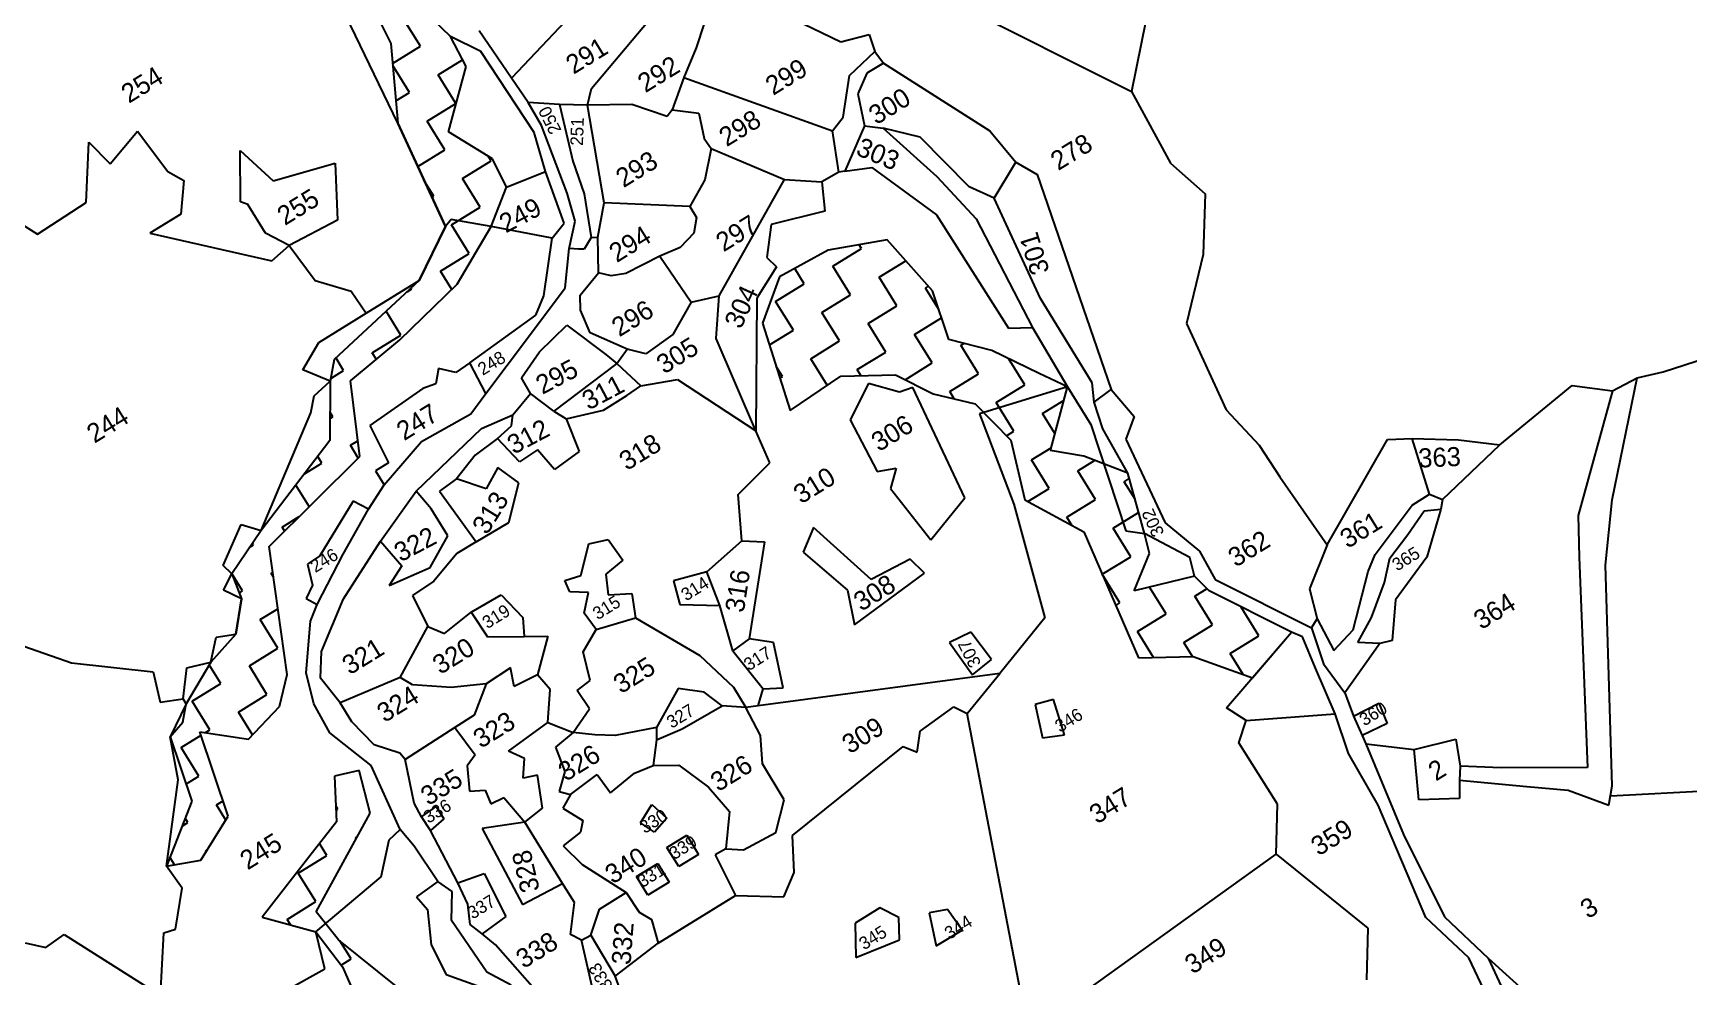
# Model space of a CAD drawing. Header units: metres. Extents: x 319724 to 326380, y 1825641 to 1831057.
# Drawn here: x 320631 to 322301, y 1828980 to 1829932 of the extents above; entities that cross this region are included whole.
import ezdxf

# ---------------------------------------------------------------- set-up
doc = ezdxf.new("R2010")
doc.units = ezdxf.units.M
doc.header["$MEASUREMENT"] = 0
for name, color, linetype in [('OFF', 1, 'Continuous'), ('POLY_HATCH', 12, 'Continuous'), ('POLY_PARCEL', 6, 'Continuous'), ('POLY_ROAD', 30, 'Continuous'), ('POLY_WATER', 4, 'Continuous'), ('TEXT_PARCEL', 7, 'Continuous'), ('V_BOUND_LINE', 7, 'Continuous')]:
    doc.layers.add(name, color=color, linetype=linetype)
doc.styles.add('TEXT _PARCEL', font='', dxfattribs={"height": 0.18})
doc.styles.get('TEXT _PARCEL').set_extended_font_data('Kruti Dev 050')

msp = doc.modelspace()

# ---------------------------------------------------------------- linework, layer by layer
at = {"layer": 'OFF'}
for p, q in [((321193.7, 1829725.9), (321200.3, 1829726.2)), ((322223.7, 1829571.1), (322248.4, 1829584.2))]:
    msp.add_line(p, q, dxfattribs=at)
at = {"layer": 'POLY_HATCH'}
for p, q in [((320948.6, 1830007.7), (320991.6, 1829921.3)), ((321051.8, 1829928.5), (320999.2, 1829979.2)), ((320991.6, 1829921.3), (320998.9, 1829841)), ((321067.7, 1829898.2), (321051.8, 1829928.5)), ((321050, 1829832.5), (321067.7, 1829898.2)), ((320998.9, 1829841), (321046.8, 1829736.8)), ((321094.3, 1829805.1), (321050, 1829832.5)), ((321108.2, 1829776.7), (321094.3, 1829805.1)), ((321092.9, 1829736.8), (321108.2, 1829776.7)), ((321046.8, 1829736.8), (321020.4, 1829682.5)), ((321058.7, 1829678.7), (321092.9, 1829736.8)), ((321492.1, 1829723.4), (321432.8, 1829713)), ((321538, 1829671.9), (321492.1, 1829723.4)), ((321432.8, 1829713), (321383.7, 1829686)), ((321383.7, 1829686), (321366.5, 1829639.3)), ((321020.4, 1829682.5), (320934.6, 1829602.6)), ((321000.9, 1829622.5), (321058.7, 1829678.7)), ((321554.4, 1829622.8), (321538, 1829671.9)), ((321366.5, 1829639.3), (321394.5, 1829551.4)), ((320950.9, 1829581.3), (321000.9, 1829622.5)), ((321597.7, 1829611.9), (321554.4, 1829622.8)), ((320934.6, 1829602.6), (320930.6, 1829580.8)), ((321645.5, 1829588.7), (321597.7, 1829611.9)), ((321394.5, 1829551.4), (321445.4, 1829586.1)), ((321445.4, 1829586.1), (321500.5, 1829587.3)), ((321500.5, 1829587.3), (321538.6, 1829568.2)), ((321674.2, 1829575.1), (321645.5, 1829588.7)), ((320930.6, 1829580.8), (320930.1, 1829521.1)), ((320960.3, 1829504.9), (320950.9, 1829581.3)), ((321538.6, 1829568.2), (321580.9, 1829558.2)), ((321656.8, 1829511.1), (321674.2, 1829575.1)), ((321580.9, 1829558.2), (321616.9, 1829521.3)), ((320930.1, 1829521.1), (320860.9, 1829430.2)), ((321616.9, 1829521.3), (321631.1, 1829461.1)), ((320868.9, 1829414.2), (320960.3, 1829504.9)), ((321690.7, 1829505.1), (321656.8, 1829511.1)), ((321734.9, 1829488), (321690.7, 1829505.1)), ((321751.8, 1829427.3), (321734.9, 1829488)), ((321631.1, 1829461.1), (321690.4, 1829428.8)), ((320860.9, 1829430.2), (320831.3, 1829386.6)), ((321690.4, 1829428.8), (321745.7, 1829302)), ((321756.9, 1829407.1), (321751.8, 1829427.3)), ((320887, 1829285), (320868.9, 1829414.2)), ((321741.4, 1829369.5), (321756.9, 1829407.1)), ((320831.3, 1829386.6), (320841, 1829361.5)), ((321802.3, 1829384.3), (321741.4, 1829369.5)), ((321817.1, 1829369.5), (321802.3, 1829384.3)), ((321900, 1829327.9), (321817.1, 1829369.5)), ((320841, 1829361.5), (320835.4, 1829325.8)), ((320835.4, 1829325.8), (320810.2, 1829297.5)), ((321860.5, 1829281.8), (321900, 1829327.9)), ((321745.7, 1829302), (321800.8, 1829303.2)), ((321800.8, 1829303.2), (321860.5, 1829281.8)), ((320810.2, 1829297.5), (320785.4, 1829255.4)), ((320879.3, 1829252.9), (320887, 1829285)), ((320785.4, 1829255.4), (320769, 1829222.2)), ((320848.2, 1829220), (320879.3, 1829252.9)), ((320769, 1829222.2), (320791, 1829157.2)), ((320827.7, 1829142.2), (320799.1, 1829227.3)), ((320799.1, 1829227.3), (320848.2, 1829220)), ((320959.9, 1829188.3), (320934.8, 1829182.6)), ((320970.8, 1829145.1), (320959.9, 1829188.3)), ((320934.8, 1829182.6), (320936.9, 1829136.6)), ((320791, 1829157.2), (320765.3, 1829091.8)), ((320800.2, 1829097.9), (320827.7, 1829142.2)), ((320936.9, 1829136.6), (320908.9, 1829100.9)), ((320916.4, 1829045.7), (320970.8, 1829145.1)), ((320908.9, 1829100.9), (320862, 1829040.4)), ((320765.3, 1829091.8), (320800.2, 1829097.9)), ((320862, 1829040.4), (320915.9, 1829025.4)), ((320939, 1829017.6), (320916.4, 1829045.7)), ((320915.9, 1829025.4), (320942.9, 1828990.4)), ((321017.6, 1828954.2), (320939, 1829017.6)), ((320942.9, 1828990.4), (320975.7, 1828916))]:
    msp.add_line(p, q, dxfattribs=at)
at = {"layer": 'POLY_HATCH', "linetype": 'Continuous'}
for p, q in [((321021.5, 1829918.6), (321003.6, 1829947.5)), ((320993.4, 1829901.3), (321021.5, 1829918.6)), ((321039.3, 1829889.8), (321064.1, 1829905.1)), ((321010.4, 1829871.9), (320993.6, 1829899.1)), ((321057.1, 1829860.9), (321039.3, 1829889.8)), ((320996.8, 1829863.5), (321010.4, 1829871.9)), ((321028.2, 1829843.1), (321057.1, 1829860.9)), ((321046.1, 1829814.2), (321028.2, 1829843.1)), ((321018.9, 1829797.4), (321046.1, 1829814.2)), ((321063.9, 1829785.3), (321092.8, 1829803.1)), ((321092.8, 1829803.1), (321089.9, 1829807.8)), ((321081.7, 1829756.4), (321063.9, 1829785.3)), ((321035, 1829767.5), (321025.8, 1829782.4)), ((321033.2, 1829766.4), (321035, 1829767.5)), ((321052.8, 1829738.6), (321081.7, 1829756.4)), ((321070.7, 1829709.7), (321052.8, 1829738.6)), ((321466.4, 1829714.8), (321464.1, 1829718.5)), ((321041.8, 1829691.9), (321070.7, 1829709.7)), ((321437.5, 1829696.9), (321466.4, 1829714.8)), ((321484.2, 1829685.9), (321510.9, 1829702.4)), ((321053.2, 1829673.4), (321041.8, 1829691.9)), ((321408.6, 1829679.1), (321399.1, 1829694.5)), ((321455.3, 1829668.1), (321437.5, 1829696.9)), ((321502, 1829657), (321484.2, 1829685.9)), ((321008.1, 1829671.1), (321012.9, 1829674.1)), ((321012.9, 1829674.1), (321012.3, 1829675)), ((321379.7, 1829661.3), (321408.6, 1829679.1)), ((321530.9, 1829674.8), (321533.8, 1829676.7)), ((321544.3, 1829653.1), (321530.9, 1829674.8)), ((321001.9, 1829627.4), (320987, 1829651.4)), ((321397.6, 1829632.4), (321379.7, 1829661.3)), ((321426.4, 1829650.2), (321455.3, 1829668.1)), ((321473.1, 1829639.2), (321502, 1829657)), ((321444.3, 1829621.4), (321426.4, 1829650.2)), ((321491, 1829610.3), (321473.1, 1829639.2)), ((321519.8, 1829628.1), (321547, 1829644.9)), ((320973, 1829609.6), (321001.9, 1829627.4)), ((321373.4, 1829617.5), (321397.6, 1829632.4)), ((321415.4, 1829603.5), (321444.3, 1829621.4)), ((321537.7, 1829599.3), (321519.8, 1829628.1)), ((321566.5, 1829617.1), (321569.6, 1829619)), ((320944.1, 1829591.7), (320936.4, 1829604.2)), ((320977.1, 1829602.9), (320973, 1829609.6)), ((321431.8, 1829576.9), (321415.4, 1829603.5)), ((321462.1, 1829592.5), (321491, 1829610.3)), ((321584.4, 1829588.2), (321566.5, 1829617.1)), ((321631.1, 1829577.2), (321614.7, 1829603.6)), ((320931.2, 1829583.7), (320944.1, 1829591.7)), ((321386.5, 1829585.7), (321380.4, 1829595.6)), ((321384, 1829584.2), (321386.5, 1829585.7)), ((321465.7, 1829586.6), (321462.1, 1829592.5)), ((321510.3, 1829582.4), (321537.7, 1829599.3)), ((321555.5, 1829570.4), (321584.4, 1829588.2)), ((321559.9, 1829563.2), (321555.5, 1829570.4)), ((321602.2, 1829559.3), (321631.1, 1829577.2)), ((321673.6, 1829572.8), (321671.4, 1829576.4)), ((321620, 1829530.5), (321602.2, 1829559.3)), ((321648.9, 1829548.3), (321670.6, 1829561.7)), ((320930.3, 1829543.3), (320933.1, 1829545)), ((320933.1, 1829545), (320930.4, 1829549.4)), ((321661.4, 1829528), (321648.9, 1829548.3)), ((320950.9, 1829516.2), (320958.3, 1829520.8)), ((321612.5, 1829525.8), (321620, 1829530.5)), ((320922, 1829498.3), (320917.9, 1829505)), ((320958.8, 1829503.4), (320950.9, 1829516.2)), ((321637.8, 1829501.6), (321657.5, 1829513.7)), ((321655.7, 1829472.7), (321637.8, 1829501.6)), ((320904.6, 1829487.6), (320922, 1829498.3)), ((321684.5, 1829490.5), (321701.4, 1829500.9)), ((321702.4, 1829461.7), (321684.5, 1829490.5)), ((320909.3, 1829454.4), (320895.9, 1829476.1)), ((321634.1, 1829459.4), (321655.7, 1829472.7)), ((321731.2, 1829479.5), (321736.4, 1829482.7)), ((321742.2, 1829461.8), (321731.2, 1829479.5)), ((321673.5, 1829443.8), (321702.4, 1829461.7)), ((320882.1, 1829433.8), (320899.3, 1829444.4)), ((321678.9, 1829435), (321673.5, 1829443.8)), ((321720.2, 1829432.8), (321745.8, 1829448.6)), ((320884.6, 1829429.8), (320882.1, 1829433.8)), ((321738, 1829403.9), (321720.2, 1829432.8)), ((320849.8, 1829413.9), (320853.2, 1829416)), ((320853.2, 1829416), (320852.3, 1829417.5)), ((321709.1, 1829386.1), (321738, 1829403.9)), ((320842.2, 1829369.3), (320831.4, 1829386.8)), ((320871.1, 1829387.1), (320872.5, 1829388)), ((320873.1, 1829383.8), (320871.1, 1829387.1)), ((321727, 1829357.2), (321709.1, 1829386.1)), ((320838.8, 1829367.2), (320842.2, 1829369.3)), ((321773.7, 1829346.2), (321756.9, 1829373.3)), ((321802.5, 1829364), (321815, 1829371.7)), ((320860, 1829340.4), (320877.7, 1829351.3)), ((321722.8, 1829354.6), (321727, 1829357.2)), ((321820.4, 1829335.1), (321802.5, 1829364)), ((321849.2, 1829353), (321849.6, 1829353.2)), ((321867.1, 1829324.1), (321849.2, 1829353)), ((320877.8, 1829311.5), (320860, 1829340.4)), ((321744.8, 1829328.4), (321773.7, 1829346.2)), ((321791.5, 1829317.3), (321820.4, 1829335.1)), ((321760.9, 1829302.3), (321744.8, 1829328.4)), ((321838.2, 1829306.3), (321867.1, 1829324.1)), ((320849, 1829293.7), (320877.8, 1829311.5)), ((321800.2, 1829303.2), (321791.5, 1829317.3)), ((321851.2, 1829285.1), (321838.2, 1829306.3)), ((320820.1, 1829275.9), (320808.5, 1829294.7)), ((320866.8, 1829264.8), (320849, 1829293.7)), ((320791.2, 1829258.1), (320820.1, 1829275.9)), ((320809.1, 1829229.2), (320791.2, 1829258.1)), ((320837.9, 1829247), (320866.8, 1829264.8)), ((320852.1, 1829224.1), (320837.9, 1829247)), ((320780.2, 1829211.4), (320800.3, 1829223.8)), ((320804.7, 1829226.5), (320809.1, 1829229.2)), ((320798, 1829182.5), (320780.2, 1829211.4)), ((320785.1, 1829174.5), (320798, 1829182.5)), ((320815.8, 1829153.6), (320822.5, 1829157.7)), ((320825.3, 1829138.3), (320815.8, 1829153.6)), ((320938.1, 1829149.4), (320936.2, 1829152.5)), ((320781.1, 1829132.2), (320787, 1829135.8)), ((320787, 1829135.8), (320784.3, 1829140.2)), ((320936.4, 1829148.3), (320938.1, 1829149.4)), ((320955.9, 1829120.5), (320958.1, 1829121.8)), ((320956.7, 1829119.2), (320955.9, 1829120.5)), ((320773.4, 1829093.2), (320768.8, 1829100.7)), ((320804.8, 1829106.9), (320806.4, 1829107.9)), ((320805.3, 1829106.1), (320804.8, 1829106.9)), ((320898.2, 1829084.8), (320927.1, 1829102.7)), ((320927.1, 1829102.7), (320919.7, 1829114.6)), ((320916, 1829056), (320898.2, 1829084.8)), ((320887.1, 1829038.1), (320916, 1829056)), ((320890.7, 1829032.4), (320887.1, 1829038.1)), ((320951.7, 1828998.2), (320940.4, 1829016.4)), ((320941.7, 1828992), (320951.7, 1828998.2))]:
    msp.add_line(p, q, dxfattribs=at)
at = {"layer": 'POLY_PARCEL'}
for p, q in [((320998.9, 1829841), (320927.9, 1829987.8)), ((321209.3, 1829988.1), (321113.5, 1829886.3)), ((321051.8, 1829928.5), (320999.2, 1829979.2)), ((321349, 1829969.9), (321445.5, 1829923)), ((321194.2, 1829875.9), (321268.9, 1829965.5)), ((321561.5, 1829961.6), (321738.6, 1829872.9)), ((321307.5, 1829941.6), (321299.7, 1829917.2)), ((321082.3, 1829913.4), (321051.8, 1829928.5)), ((321113.5, 1829886.3), (321080.6, 1829934.1)), ((321445.5, 1829923), (321474, 1829930.4)), ((321474, 1829930.4), (321479.9, 1829913.5)), ((321136.2, 1829831.7), (321082.3, 1829913.4)), ((321299.7, 1829917.2), (321287.1, 1829887)), ((321454.1, 1829889.3), (321479.9, 1829913.5)), ((321479.9, 1829913.5), (321488.4, 1829901.6)), ((321479.9, 1829913.5), (321488.4, 1829901.6)), ((321130.3, 1829861.8), (321113.5, 1829886.3)), ((321287.1, 1829887), (321275.3, 1829854.5)), ((321287.1, 1829887), (321437.1, 1829833.2)), ((321447.7, 1829847.2), (321454.1, 1829889.3)), ((321471.8, 1829891.6), (321462.7, 1829870.7)), ((321488.4, 1829901.6), (321471.8, 1829891.6)), ((321488.4, 1829901.6), (321595.6, 1829833.2)), ((321190, 1829859.3), (321194.2, 1829875.9)), ((321462.7, 1829870.7), (321469.2, 1829838.4)), ((321161.9, 1829860), (321130.3, 1829861.8)), ((321143.7, 1829838.7), (321130.3, 1829861.8)), ((321190, 1829859.3), (321161.9, 1829860)), ((321161.9, 1829860), (321175.2, 1829802.7)), ((321234.6, 1829860), (321190, 1829859.3)), ((321206.7, 1829760.7), (321190, 1829859.3)), ((321270.4, 1829847.9), (321234.6, 1829860)), ((321275.3, 1829854.5), (321270.4, 1829847.9)), ((321275.3, 1829854.5), (321302.4, 1829851)), ((321046.8, 1829736.8), (320998.9, 1829841)), ((321169.6, 1829770.4), (321143.7, 1829838.7)), ((321302.4, 1829851), (321307.6, 1829825.5)), ((321437.1, 1829833.2), (321447.7, 1829847.2)), ((321469.2, 1829838.4), (321449.5, 1829792.7)), ((321469.2, 1829838.4), (321488.1, 1829835.9)), ((320684.6, 1829761), (320687.2, 1829821.8)), ((320687.2, 1829821.8), (320708.7, 1829799.9)), ((320708.7, 1829799.9), (320736.3, 1829833)), ((320736.3, 1829833), (320766.8, 1829792.5)), ((321147.8, 1829792.2), (321136.2, 1829831.7)), ((321307.6, 1829825.5), (321314.7, 1829815.5)), ((321443.4, 1829791.8), (321437.1, 1829833.2)), ((321595.6, 1829833.2), (321622, 1829801.6)), ((320840.2, 1829761.8), (320839.7, 1829813.5)), ((320839.7, 1829813.5), (320873, 1829782.9)), ((321175.2, 1829802.7), (321186.6, 1829769.7)), ((321314.7, 1829815.5), (321308.4, 1829783.8)), ((321314.7, 1829815.5), (321388.6, 1829784.1)), ((320766.8, 1829792.5), (320783, 1829783.4)), ((320873, 1829782.9), (320935.6, 1829800.8)), ((320935.6, 1829800.8), (320938, 1829743.2)), ((321108.2, 1829776.7), (321147.8, 1829792.2)), ((321166.4, 1829740.1), (321147.8, 1829792.2)), ((321443.4, 1829791.8), (321426.4, 1829782)), ((321449.5, 1829792.7), (321443.4, 1829791.8)), ((321449.5, 1829792.7), (321476.8, 1829796.4)), ((321476.8, 1829796.4), (321542.1, 1829748.8)), ((321600.1, 1829765.5), (321622, 1829801.6)), ((321622, 1829801.6), (321643.5, 1829789.3)), ((321643.5, 1829789.3), (321718, 1829572.6)), ((320783, 1829783.4), (320779.9, 1829749.4)), ((321092.9, 1829736.8), (321108.2, 1829776.7)), ((321177.6, 1829742.2), (321169.6, 1829770.4)), ((321186.6, 1829769.7), (321193.7, 1829725.9)), ((321308.4, 1829783.8), (321293.2, 1829757.2)), ((321322.9, 1829667), (321388.6, 1829784.1)), ((321388.6, 1829784.1), (321426.4, 1829782)), ((321426.4, 1829782), (321429.5, 1829752.2)), ((320635.5, 1829729.1), (320684.6, 1829761)), ((320847.6, 1829759.2), (320840.2, 1829761.8)), ((320865.4, 1829730.3), (320847.6, 1829759.2)), ((321200.3, 1829726.2), (321206.7, 1829760.7)), ((321293.2, 1829757.2), (321206.7, 1829760.7)), ((321293.2, 1829757.2), (321300, 1829746.1)), ((321429.5, 1829752.2), (321375.2, 1829738.9)), ((320617.3, 1829740.5), (320635.5, 1829729.1)), ((320779.9, 1829749.4), (320748.5, 1829730)), ((320938, 1829743.2), (320889.1, 1829717.6)), ((321020.4, 1829682.5), (321046.8, 1829736.8)), ((321052.5, 1829743.9), (321046.8, 1829736.8)), ((321092.9, 1829736.8), (321052.5, 1829743.9)), ((321154.5, 1829725.1), (321092.9, 1829736.8)), ((321154.5, 1829725.1), (321166.4, 1829740.1)), ((321171.6, 1829714.8), (321177.6, 1829742.2)), ((321300, 1829746.1), (321297.4, 1829730.2)), ((321375.2, 1829738.9), (321370.8, 1829705.6)), ((321542.1, 1829748.8), (321614.6, 1829634.2)), ((320748.5, 1829730), (320871.6, 1829702.1)), ((320889.1, 1829717.6), (320865.4, 1829730.3)), ((321146.1, 1829666.9), (321154.5, 1829725.1)), ((321297.4, 1829730.2), (321283.3, 1829715.7)), ((320871.6, 1829702.1), (320889.1, 1829717.6)), ((320889.1, 1829717.6), (320915.4, 1829682.4)), ((321262.9, 1829706.9), (321228.6, 1829689.6)), ((321283.3, 1829715.7), (321262.9, 1829706.9)), ((321262.9, 1829706.9), (321294.5, 1829660.4)), ((321370.8, 1829705.6), (321380.7, 1829696.3)), ((321213.8, 1829687.1), (321201.2, 1829690)), ((321228.6, 1829689.6), (321213.8, 1829687.1)), ((321380.7, 1829696.3), (321360.8, 1829664.5)), ((320915.4, 1829682.4), (320951.7, 1829671.5)), ((320951.7, 1829671.5), (320966.9, 1829649.5)), ((320966.9, 1829649.5), (321020.4, 1829682.5)), ((321137.8, 1829647.3), (321146.1, 1829666.9)), ((321294.5, 1829660.4), (321276.2, 1829628)), ((321294.5, 1829660.4), (321322.9, 1829667)), ((321319.8, 1829623.9), (321322.9, 1829667)), ((321360.8, 1829664.5), (321359.9, 1829530.9)), ((320919.2, 1829619.8), (320966.9, 1829649.5)), ((321071.4, 1829599.5), (321137.8, 1829647.3)), ((321614.6, 1829634.2), (321638.8, 1829635.1)), ((320902.8, 1829592.4), (320919.2, 1829619.8)), ((321276.2, 1829628), (321249, 1829608.4)), ((321359.9, 1829530.9), (321319.8, 1829623.9)), ((321249, 1829608.4), (321229.9, 1829613.3)), ((320930.6, 1829580.8), (320902.8, 1829592.4)), ((321039.9, 1829593.7), (321037.1, 1829578.1)), ((321057.1, 1829589.7), (321039.9, 1829593.7)), ((321071.4, 1829599.5), (321057.1, 1829589.7)), ((321087.5, 1829568.5), (321071.4, 1829599.5)), ((321219.6, 1829598.7), (321156, 1829550.6)), ((321219.6, 1829598.7), (321243.8, 1829576.1)), ((320914.3, 1829566.1), (320930.6, 1829580.8)), ((321023.8, 1829573.5), (320970.5, 1829536.2)), ((321037.1, 1829578.1), (321023.8, 1829573.5)), ((321156, 1829550.6), (321132.5, 1829568.3)), ((321229.7, 1829566.4), (321243.8, 1829576.1)), ((321243.8, 1829576.1), (321280.9, 1829582.7)), ((321280.9, 1829582.7), (321359.9, 1829530.9)), ((321473.5, 1829578.4), (321454.8, 1829541.9)), ((321504.6, 1829569.8), (321473.5, 1829578.4)), ((321518.1, 1829574.4), (321504.6, 1829569.8)), ((321570.5, 1829463.1), (321518.1, 1829574.4)), ((321674.2, 1829575.1), (321585.3, 1829547.9)), ((321700.9, 1829559.7), (321718, 1829572.6)), ((320911, 1829549.1), (320914.3, 1829566.1)), ((321168.4, 1829542.9), (321206.1, 1829551.8)), ((321206.1, 1829551.8), (321229.7, 1829566.4)), ((320860.9, 1829430.2), (320911, 1829549.1)), ((320970.5, 1829536.2), (320989.3, 1829498.6)), ((321099.2, 1829523.2), (321113.4, 1829535.8)), ((321113.4, 1829535.8), (321114.7, 1829546.9)), ((321156, 1829550.6), (321168.4, 1829542.9)), ((321168.4, 1829542.9), (321181.6, 1829509.8)), ((321454.8, 1829541.9), (321482.1, 1829489.9)), ((321585.3, 1829547.9), (321620, 1829456.9)), ((321099.2, 1829523.2), (321076.6, 1829506.4)), ((321121.4, 1829499.5), (321099.2, 1829523.2)), ((321359.9, 1829530.9), (321359.9, 1829530.9)), ((321373.8, 1829498.7), (321359.9, 1829530.9)), ((322039.1, 1829467.1), (322021.6, 1829523.2)), ((321076.6, 1829506.4), (321057.9, 1829482.4)), ((321139.7, 1829511.8), (321121.4, 1829499.5)), ((321156.6, 1829491.9), (321139.7, 1829511.8)), ((321181.6, 1829509.8), (321156.6, 1829491.9)), ((322052.1, 1829461.5), (322110.2, 1829516.8)), ((320989.3, 1829498.6), (320976.1, 1829490.6)), ((320976.1, 1829490.6), (320985, 1829476.2)), ((321099.6, 1829493.7), (321087.9, 1829472.4)), ((321120.9, 1829478.2), (321099.6, 1829493.7)), ((321341.9, 1829466.5), (321373.8, 1829498.7)), ((321482.1, 1829489.9), (321501.2, 1829493.1)), ((321501.2, 1829493.1), (321495.7, 1829472.5)), ((321032.4, 1829452), (321017.1, 1829470)), ((321057.9, 1829482.4), (321040.7, 1829469.8)), ((321040.7, 1829469.8), (321077.8, 1829419)), ((321087.9, 1829472.4), (321057.9, 1829482.4)), ((321110.8, 1829438.5), (321120.9, 1829478.2)), ((321495.7, 1829472.5), (321536.2, 1829420.9)), ((320953.7, 1829459.8), (320920.2, 1829404.7)), ((320969.2, 1829451.9), (320953.7, 1829459.8)), ((321049.1, 1829425), (321032.4, 1829452)), ((321345.6, 1829420), (321341.9, 1829466.5)), ((321536.2, 1829420.9), (321570.5, 1829463.1)), ((321620, 1829456.9), (321651.1, 1829342.1)), ((321984.2, 1829406), (322021.8, 1829455.7)), ((322021.8, 1829455.7), (322039.1, 1829467.1)), ((322033.8, 1829450.2), (322050.4, 1829451.7)), ((322050.4, 1829451.7), (322036.5, 1829403.3)), ((322039.1, 1829467.1), (322052.1, 1829461.5)), ((322052.1, 1829461.5), (322050.4, 1829451.7)), ((320822.6, 1829395), (320840.9, 1829436.3)), ((320840.9, 1829436.3), (320860.9, 1829430.2)), ((321077.8, 1829419), (321110.8, 1829438.5)), ((322017.3, 1829426.4), (322033.8, 1829450.2)), ((320981.2, 1829419.6), (321002.8, 1829394.5)), ((321031.5, 1829393), (321049.1, 1829425)), ((321077.8, 1829419), (321058.4, 1829407)), ((321191.5, 1829416.8), (321210.8, 1829421.1)), ((321210.8, 1829421.1), (321225.5, 1829400.4)), ((321310.4, 1829388.7), (321345.6, 1829420)), ((321345.6, 1829420), (321368.4, 1829418.8)), ((321368.4, 1829418.8), (321353, 1829321.2)), ((321418, 1829433.2), (321407.4, 1829408.4)), ((321476.1, 1829381), (321418, 1829433.2)), ((321999, 1829402.5), (322017.3, 1829426.4)), ((320920.2, 1829404.7), (320907.8, 1829396.3)), ((321058.4, 1829407), (321035.2, 1829379.3)), ((321183.3, 1829384.9), (321191.5, 1829416.8)), ((321407.4, 1829408.4), (321452.2, 1829370)), ((321515.3, 1829401.3), (321476.1, 1829381)), ((321529.8, 1829387.3), (321515.3, 1829401.3)), ((321936, 1829415.9), (321918.2, 1829371.5)), ((321977.2, 1829389), (321984.2, 1829406)), ((321993.8, 1829377.9), (321999, 1829402.5)), ((322036.5, 1829403.3), (322004.7, 1829360.3)), ((320831.3, 1829386.6), (320822.6, 1829395)), ((320823.1, 1829370), (320831.3, 1829386.6)), ((320907.8, 1829396.3), (320912.8, 1829375.1)), ((321002.8, 1829394.5), (320990.1, 1829374.7)), ((320990.1, 1829374.7), (321031.5, 1829393)), ((321167.3, 1829379.8), (321183.3, 1829384.9)), ((321225.5, 1829400.4), (321208.5, 1829386.1)), ((321208.5, 1829386.1), (321210.7, 1829365.4)), ((321310.4, 1829388.7), (321276.8, 1829379.5)), ((321323.6, 1829354.8), (321310.4, 1829388.7)), ((321459.4, 1829335.2), (321529.8, 1829387.3)), ((321962, 1829330.1), (321977.2, 1829389)), ((320841, 1829361.5), (320823.1, 1829370)), ((320912.8, 1829375.1), (320906.4, 1829361.7)), ((321035.2, 1829379.3), (321013.5, 1829364.9)), ((321172.3, 1829368.6), (321167.3, 1829379.8)), ((321191.1, 1829367.7), (321172.3, 1829368.6)), ((321186.7, 1829346.8), (321191.1, 1829367.7)), ((321276.8, 1829379.5), (321283, 1829355.5)), ((321452.2, 1829370), (321459.4, 1829335.2)), ((321918.2, 1829371.5), (321925.8, 1829341.3)), ((321980.6, 1829342.5), (321993.8, 1829377.9)), ((320835.4, 1829325.8), (320841, 1829361.5)), ((320906.4, 1829361.7), (320917.4, 1829355.5)), ((321013.5, 1829364.9), (321028.9, 1829333.5)), ((321072.8, 1829347.8), (321103.1, 1829365.5)), ((321103.1, 1829365.5), (321124.9, 1829342.6)), ((321210.7, 1829365.4), (321234.7, 1829366.9)), ((321234.7, 1829366.9), (321238.4, 1829342.3)), ((321283, 1829355.5), (321323.6, 1829354.8)), ((321336.5, 1829309.1), (321323.6, 1829354.8)), ((322004.7, 1829360.3), (322001.6, 1829319.5)), ((320561.2, 1829334.8), (320669.5, 1829296.8)), ((321045.8, 1829326.3), (321072.8, 1829347.8)), ((321072.8, 1829347.8), (321089.1, 1829323)), ((321124.9, 1829342.6), (321126.3, 1829323.3)), ((321198.8, 1829330.4), (321186.7, 1829346.8)), ((321198.8, 1829330.4), (321238.4, 1829342.3)), ((321238.4, 1829342.3), (321303.4, 1829304.1)), ((321651.1, 1829342.1), (321605.7, 1829286)), ((321920.1, 1829332.2), (321925.8, 1829341.3)), ((321925.8, 1829341.3), (321925.8, 1829341.3)), ((321925.8, 1829341.3), (321942.7, 1829309.4)), ((321966.9, 1829317.5), (321980.6, 1829342.5)), ((320810.2, 1829297.5), (320815.4, 1829322.6)), ((320815.4, 1829322.6), (320835.4, 1829325.8)), ((321001.1, 1829281.9), (321028.9, 1829333.5)), ((321028.9, 1829333.5), (321045.8, 1829326.3)), ((321089.1, 1829323), (321126.3, 1829323.3)), ((321126.3, 1829323.3), (321150, 1829323.6)), ((321150, 1829323.6), (321139.6, 1829284.6)), ((321185.8, 1829308), (321198.8, 1829330.4)), ((321353, 1829321.2), (321336.5, 1829309.1)), ((321377.5, 1829317.2), (321353, 1829321.2)), ((321576.6, 1829327.7), (321555.2, 1829317.4)), ((321597.3, 1829300.3), (321576.6, 1829327.7)), ((321834.5, 1829251.4), (321900, 1829327.9)), ((321942.7, 1829309.4), (321962, 1829330.1)), ((321988.9, 1829316.5), (321966.9, 1829317.5)), ((322001.6, 1829319.5), (321988.9, 1829316.5)), ((321192.7, 1829279.1), (321185.8, 1829308)), ((321303.4, 1829304.1), (321337.4, 1829272.3)), ((321336.5, 1829309.1), (321367, 1829270.5)), ((321387.4, 1829271.6), (321377.5, 1829317.2)), ((321555.2, 1829317.4), (321578.2, 1829284.7)), ((321988.9, 1829316.5), (321953.7, 1829266.7)), ((320669.5, 1829296.8), (320751.9, 1829287.6)), ((320751.9, 1829287.6), (320758.9, 1829257.1)), ((320782.3, 1829260.4), (320786, 1829291.8)), ((320786, 1829291.8), (320810.2, 1829297.5)), ((321112.2, 1829291.7), (321087.7, 1829275.6)), ((321116.1, 1829273), (321112.2, 1829291.7)), ((321139.6, 1829284.6), (321116.1, 1829273)), ((321152.5, 1829270), (321139.6, 1829284.6)), ((321605.7, 1829286), (321362.2, 1829253.5)), ((321573, 1829245.8), (321605.7, 1829286)), ((321578.2, 1829284.7), (321597.3, 1829300.3)), ((321001.1, 1829281.9), (320940.5, 1829256.4)), ((321013.5, 1829274.7), (321001.1, 1829281.9)), ((321052.5, 1829272), (321013.5, 1829274.7)), ((321087.7, 1829275.6), (321052.5, 1829272)), ((321087.7, 1829275.6), (321075.6, 1829243.9)), ((321149.9, 1829236.8), (321152.5, 1829270)), ((321179.6, 1829269), (321192.7, 1829279.1)), ((321192.1, 1829250.6), (321179.6, 1829269)), ((321281.4, 1829271), (321259.6, 1829231.7)), ((321307.7, 1829267.1), (321281.4, 1829271)), ((321337.4, 1829272.3), (321349.7, 1829251.9)), ((321362.2, 1829253.5), (321367, 1829270.5)), ((321367, 1829270.5), (321387.4, 1829271.6)), ((320758.9, 1829257.1), (320782.3, 1829260.4)), ((320781.8, 1829237), (320785.4, 1829255.4)), ((320785.4, 1829255.4), (320782.3, 1829260.4)), ((321285.5, 1829230.2), (321325.8, 1829253.4)), ((321325.8, 1829253.4), (321307.7, 1829267.1)), ((321349.7, 1829251.9), (321325.8, 1829253.4)), ((321362.2, 1829253.5), (321349.7, 1829251.9)), ((321364.4, 1829223.4), (321349.7, 1829251.9)), ((321525.6, 1829227.9), (321559.3, 1829252.6)), ((321559.3, 1829252.6), (321573, 1829245.8)), ((321660, 1829259.7), (321641.4, 1829254.7)), ((321641.4, 1829254.7), (321648.9, 1829221.3)), ((321671.1, 1829224.1), (321660, 1829259.7)), ((321854.3, 1829238.8), (321834.5, 1829251.4)), ((321962.5, 1829243.1), (321988.1, 1829256.1)), ((321988.1, 1829256.1), (321996.5, 1829235.5)), ((320769, 1829222.2), (320781.8, 1829237)), ((321075.6, 1829243.9), (321056.3, 1829231.5)), ((321110.4, 1829207.7), (321149.9, 1829236.8)), ((321149.9, 1829236.8), (321175.4, 1829226.6)), ((321175.4, 1829226.6), (321192.1, 1829250.6)), ((321634.5, 1828924.5), (321573, 1829245.8)), ((321846.8, 1829216.1), (321854.3, 1829238.8)), ((321854.3, 1829238.8), (321943.9, 1829245.5)), ((321996.5, 1829235.5), (321971.3, 1829223.4)), ((320777.3, 1829178.9), (320769, 1829222.2)), ((321056.3, 1829231.5), (321006.1, 1829199.4)), ((321056.3, 1829231.5), (321076.6, 1829203.9)), ((321175.4, 1829226.6), (321157.7, 1829211.9)), ((321197.3, 1829224.1), (321175.4, 1829226.6)), ((321217.9, 1829223.4), (321197.3, 1829224.1)), ((321259.6, 1829231.7), (321217.9, 1829223.4)), ((321259.6, 1829219.3), (321256.4, 1829193.4)), ((321259.6, 1829231.7), (321259.6, 1829219.3)), ((321259.6, 1829219.3), (321285.5, 1829230.2)), ((321366.6, 1829195), (321364.4, 1829223.4)), ((321522.3, 1829206.8), (321525.6, 1829227.9)), ((321648.9, 1829221.3), (321671.1, 1829224.1)), ((322023.8, 1829209.4), (322065.6, 1829219.8)), ((322065.6, 1829219.8), (322070.1, 1829192.7)), ((321076.6, 1829203.9), (321068.8, 1829192.8)), ((321126.5, 1829200.3), (321110.4, 1829207.7)), ((321157.7, 1829211.9), (321167.3, 1829187.1)), ((321396.7, 1829122.6), (321508.3, 1829212.5)), ((321508.3, 1829212.5), (321522.3, 1829206.8)), ((321885.8, 1829154.3), (321846.8, 1829216.1)), ((321975, 1829215.3), (322023.8, 1829209.4)), ((322028.4, 1829158.7), (322023.8, 1829209.4)), ((321068.8, 1829192.8), (321071.1, 1829167.4)), ((321125.3, 1829180.5), (321126.5, 1829200.3)), ((321167.3, 1829187.1), (321161.3, 1829167.2)), ((321173, 1829163.9), (321199.7, 1829184.2)), ((321199.7, 1829184.2), (321213.1, 1829165.7)), ((321213.1, 1829165.7), (321237.3, 1829185.4)), ((321237.3, 1829185.4), (321256.4, 1829193.4)), ((321256.4, 1829193.4), (321282, 1829193.8)), ((321282, 1829193.8), (321312.2, 1829171.3)), ((321388.2, 1829158.6), (321366.6, 1829195)), ((320765.3, 1829091.8), (320777.3, 1829178.9)), ((321071.1, 1829167.4), (321086.8, 1829168.4)), ((321086.8, 1829168.4), (321092.4, 1829154.7)), ((321139.7, 1829183.6), (321125.3, 1829180.5)), ((321144.8, 1829150.4), (321139.7, 1829183.6)), ((321161.3, 1829167.2), (321161.3, 1829167.2)), ((321161.3, 1829167.2), (321173, 1829163.9)), ((321312.2, 1829171.3), (321333.1, 1829146.9)), ((322069.5, 1829178.5), (322069.5, 1829159.9)), ((322221.5, 1829162.6), (322323.6, 1829168)), ((321022.6, 1829141.4), (321037.4, 1829152)), ((321037.4, 1829152), (321045.1, 1829139.5)), ((321092.4, 1829154.7), (321105.7, 1829161)), ((321105.7, 1829161), (321126.7, 1829136.3)), ((321173, 1829163.9), (321165, 1829150.4)), ((321243.3, 1829135.4), (321254.8, 1829154)), ((321254.8, 1829154), (321270, 1829140.3)), ((321379.8, 1829125.6), (321388.2, 1829158.6)), ((321884.5, 1829103.9), (321885.8, 1829154.3)), ((322069.5, 1829159.9), (322028.4, 1829158.7)), ((322221.5, 1829162.6), (322221.5, 1829162.6)), ((321045.1, 1829139.5), (321031.7, 1829127.7)), ((321126.7, 1829136.3), (321083.9, 1829129.7)), ((321126.7, 1829136.3), (321144.8, 1829150.4)), ((321164.9, 1829074.4), (321126.7, 1829136.3)), ((321165, 1829150.4), (321185.2, 1829137.9)), ((321185.2, 1829137.9), (321183, 1829126)), ((321257.7, 1829126), (321243.3, 1829135.4)), ((321270, 1829140.3), (321257.7, 1829126)), ((321333.1, 1829146.9), (321329.5, 1829109.2)), ((320981.9, 1829081.1), (320990, 1829118.3)), ((320990, 1829118.3), (321001, 1829128.6)), ((321083.9, 1829129.7), (321124.4, 1829053.2)), ((321183, 1829126), (321165.5, 1829112.3)), ((321270, 1829110.7), (321290.2, 1829123.1)), ((321290.2, 1829123.1), (321302.1, 1829103.7)), ((321347.2, 1829108.4), (321379.8, 1829125.6)), ((321398.5, 1829085.5), (321396.7, 1829122.6)), ((321165.5, 1829112.3), (321184.8, 1829093.6)), ((321282, 1829091.3), (321270, 1829110.7)), ((321302.1, 1829103.7), (321282, 1829091.3)), ((321329.5, 1829109.2), (321318.8, 1829103.3)), ((321318.8, 1829103.3), (321339.1, 1829062.2)), ((321329.5, 1829109.2), (321347.2, 1829108.4)), ((321634.5, 1828924.5), (321884.5, 1829103.9)), ((321884.5, 1829103.9), (321884.5, 1829103.9)), ((321884.5, 1829103.9), (321977, 1829029.4)), ((320781.4, 1829069.5), (320765.3, 1829091.8)), ((321059.4, 1829074.9), (321085.9, 1829084.3)), ((321085.9, 1829084.3), (321107.7, 1829041)), ((321184.8, 1829093.6), (321229.1, 1829065.2)), ((321239.4, 1829081.2), (321260.9, 1829094.5)), ((321260.9, 1829094.5), (321272.4, 1829075.8)), ((321387.9, 1829060.7), (321398.5, 1829085.5)), ((320774.5, 1829028.4), (320781.4, 1829069.5)), ((320915.9, 1829025.4), (320981.9, 1829081.1)), ((321039, 1829076.4), (321017.5, 1829060.9)), ((321124.4, 1829053.2), (321164.9, 1829074.4)), ((321176.9, 1829055), (321164.9, 1829074.4)), ((321250.9, 1829062.5), (321239.4, 1829081.2)), ((321272.4, 1829075.8), (321250.9, 1829062.5)), ((321017.5, 1829060.9), (321028.8, 1829048.2)), ((321172.8, 1829022.8), (321176.9, 1829055)), ((321202, 1829048.5), (321229.1, 1829065.2)), ((321229.1, 1829065.2), (321242.2, 1829045.5)), ((321261.4, 1829014.2), (321339.1, 1829062.2)), ((321339.1, 1829062.2), (321387.9, 1829060.7)), ((321028.8, 1829048.2), (321032.4, 1829012.5)), ((321107.7, 1829041), (321083.7, 1829023.4)), ((321193.4, 1829022.1), (321202, 1829048.5)), ((321242.2, 1829045.5), (321254.6, 1829037.9)), ((321254.6, 1829037.9), (321261.4, 1829014.2)), ((321484.7, 1829049.6), (321459.9, 1829034.3)), ((321459.9, 1829034.3), (321460.6, 1828999.8)), ((321504.1, 1829040.1), (321484.7, 1829049.6)), ((321504.6, 1829017.4), (321504.1, 1829040.1)), ((321553.2, 1829048.2), (321534.7, 1829044.7)), ((321534.7, 1829044.7), (321541.6, 1829011.6)), ((321567.8, 1829027.1), (321553.2, 1829048.2)), ((320643.9, 1829009.6), (320662.4, 1829022.9)), ((320662.4, 1829022.9), (320759.4, 1828961.3)), ((320759.4, 1828961.3), (320762.9, 1829024.7)), ((320762.9, 1829024.7), (320774.5, 1829028.4)), ((320925, 1828988.4), (320915.9, 1829025.4)), ((321184, 1829017.3), (321172.8, 1829022.8)), ((321184, 1829017.3), (321193.4, 1829022.1)), ((321196.5, 1828962.6), (321184, 1829017.3)), ((321193.4, 1829022.1), (321217.9, 1828980.7)), ((321460.6, 1828999.8), (321504.6, 1829017.4)), ((321541.6, 1829011.6), (321567.8, 1829027.1)), ((321977, 1829029.4), (321975.5, 1828977.3)), ((320623, 1829014.5), (320643.9, 1829009.6)), ((321032.4, 1829012.5), (321047.4, 1828982.6)), ((321217.9, 1828980.7), (321261.4, 1829014.2)), ((320886.4, 1828966.8), (320925, 1828988.4)), ((322098.4, 1828998.9), (322155.1, 1828947.4)), ((321047.4, 1828982.6), (321100.9, 1828963.3)), ((321222.7, 1828968.3), (321217.9, 1828980.7))]:
    msp.add_line(p, q, dxfattribs=at)
at = {"layer": 'POLY_ROAD'}
for p, q in [((322223.7, 1829571.1), (322189.2, 1829445.3)), ((322223.3, 1829461.1), (322248.4, 1829584.2)), ((322216.7, 1829395.4), (322223.3, 1829461.1)), ((322189.2, 1829445.3), (322190.1, 1829403.3)), ((322190.1, 1829403.3), (322198.6, 1829191.4)), ((322223.2, 1829172.7), (322216.7, 1829395.4)), ((322070.1, 1829192.7), (322069.5, 1829178.5)), ((322111.5, 1829191), (322070.1, 1829192.7)), ((322198.6, 1829191.4), (322111.5, 1829191)), ((322069.5, 1829178.5), (322137.4, 1829172.1)), ((322137.4, 1829172.1), (322179, 1829168.3)), ((322179, 1829168.3), (322219.9, 1829153.3)), ((322219.9, 1829153.3), (322223.2, 1829172.7))]:
    msp.add_line(p, q, dxfattribs=at)
at = {"layer": 'POLY_WATER'}
for p, q in [((321525.5, 1829827.1), (321488.1, 1829835.9)), ((321488.1, 1829835.9), (321542.2, 1829787.2)), ((321574.9, 1829776.8), (321525.5, 1829827.1)), ((321542.2, 1829787.2), (321582.1, 1829744.6)), ((321600.1, 1829765.5), (321574.9, 1829776.8)), ((321646.9, 1829664.3), (321600.1, 1829765.5)), ((321582.1, 1829744.6), (321638.8, 1829635.1)), ((321193.7, 1829725.9), (321186.6, 1829713.9)), ((321201.2, 1829690), (321200.3, 1829726.2)), ((321167.4, 1829674.9), (321171.6, 1829714.8)), ((321181, 1829713.9), (321171.6, 1829714.8)), ((321186.6, 1829713.9), (321181, 1829713.9)), ((321182.6, 1829667.5), (321201.2, 1829690)), ((321130.5, 1829625.6), (321167.4, 1829674.9)), ((321182.9, 1829652.6), (321182.6, 1829667.5)), ((321192.8, 1829629.8), (321182.9, 1829652.6)), ((321699.1, 1829579.2), (321646.9, 1829664.3)), ((321141.7, 1829610.5), (321169.3, 1829637.2)), ((321169.3, 1829637.2), (321208.5, 1829607.7)), ((321638.8, 1829635.1), (321674.2, 1829575.1)), ((321087.5, 1829568.5), (321130.5, 1829625.6)), ((321229.9, 1829613.3), (321192.8, 1829629.8)), ((321123.5, 1829584.1), (321141.7, 1829610.5)), ((321208.5, 1829607.7), (321219.6, 1829598.7)), ((321219.6, 1829598.7), (321229.9, 1829613.3)), ((321072.2, 1829548), (321087.5, 1829568.5)), ((321114.7, 1829546.9), (321132.5, 1829568.3)), ((321132.5, 1829568.3), (321123.5, 1829584.1)), ((321674.2, 1829575.1), (321697.7, 1829537.1)), ((321700.9, 1829559.7), (321699.1, 1829579.2)), ((321718, 1829572.6), (321741.2, 1829545.2)), ((321709.6, 1829532.9), (321700.9, 1829559.7)), ((321022.5, 1829519.9), (321072.2, 1829548)), ((321083.2, 1829533), (321114.7, 1829546.9)), ((321697.7, 1829537.1), (321732.9, 1829430.1)), ((321741.2, 1829545.2), (321732.9, 1829522.5)), ((320985, 1829476.2), (321022.5, 1829519.9)), ((321017.1, 1829470), (321083.2, 1829533)), ((321734.9, 1829488), (321709.6, 1829532.9)), ((321732.9, 1829522.5), (321772.4, 1829438)), ((321751.8, 1829427.3), (321734.9, 1829488)), ((320969.2, 1829451.9), (320985, 1829476.2)), ((320981.2, 1829419.6), (321017.1, 1829470)), ((320943.7, 1829406.5), (320969.2, 1829451.9)), ((321772.4, 1829438), (321807.2, 1829409.4)), ((320944.1, 1829361.3), (320981.2, 1829419.6)), ((321732.9, 1829430.1), (321751.8, 1829427.3)), ((321751.8, 1829427.3), (321751.8, 1829427.3)), ((321797.5, 1829403.1), (321751.8, 1829427.3)), ((320917.4, 1829355.5), (320943.7, 1829406.5)), ((321802.3, 1829384.3), (321797.5, 1829403.1)), ((321807.2, 1829409.4), (321822.9, 1829380.9)), ((321817.1, 1829369.5), (321802.3, 1829384.3)), ((321900, 1829327.9), (321817.1, 1829369.5)), ((321822.9, 1829380.9), (321920.1, 1829332.2)), ((320910.8, 1829338.7), (320917.4, 1829355.5)), ((320921.7, 1829308.1), (320944.1, 1829361.3)), ((320906.4, 1829286.8), (320910.8, 1829338.7)), ((321910.9, 1829323.2), (321900, 1829327.9)), ((321924.3, 1829291.6), (321910.9, 1829323.2)), ((321920.1, 1829332.2), (321932.4, 1829295.7)), ((320920.9, 1829281.5), (320921.7, 1829308.1)), ((320913.9, 1829255.4), (320906.4, 1829286.8)), ((321943.9, 1829245.5), (321924.3, 1829291.6)), ((321932.4, 1829295.7), (321953.7, 1829266.7)), ((320940.5, 1829256.4), (320920.9, 1829281.5)), ((320930.1, 1829226.4), (320913.9, 1829255.4)), ((320952.4, 1829237.2), (320940.5, 1829256.4)), ((321953.7, 1829266.7), (321962.5, 1829243.1)), ((320975, 1829214), (320952.4, 1829237.2)), ((321957.3, 1829205.4), (321943.9, 1829245.5)), ((321962.5, 1829243.1), (321971.3, 1829223.4)), ((320971.7, 1829193.3), (320930.1, 1829226.4)), ((321971.3, 1829223.4), (321975, 1829215.3)), ((321000.8, 1829205.7), (320975, 1829214)), ((321006.1, 1829199.4), (321000.8, 1829205.7)), ((321987.2, 1829153.2), (321957.3, 1829205.4)), ((321975, 1829215.3), (322012.9, 1829123.8)), ((321001, 1829128.6), (320971.7, 1829193.3)), ((321015.3, 1829155.4), (321006.1, 1829199.4)), ((321022.6, 1829141.4), (321015.3, 1829155.4)), ((322035.4, 1829039.9), (321987.2, 1829153.2)), ((321031.7, 1829127.7), (321022.6, 1829141.4)), ((321015.1, 1829112), (321001, 1829128.6)), ((321059.4, 1829074.9), (321031.7, 1829127.7)), ((322012.9, 1829123.8), (322054.4, 1829040.6)), ((321039, 1829076.4), (321015.1, 1829112)), ((321053.6, 1829066.2), (321039, 1829076.4)), ((321069.3, 1829053.4), (321059.4, 1829074.9)), ((321053, 1829037), (321053.6, 1829066.2)), ((321071.6, 1829032.8), (321069.3, 1829053.4)), ((321088.6, 1828984.8), (321053, 1829037)), ((322078.7, 1828999.3), (322035.4, 1829039.9)), ((322054.4, 1829040.6), (322098.4, 1828998.9)), ((321083.7, 1829023.4), (321071.6, 1829032.8)), ((321097.3, 1829012.6), (321083.7, 1829023.4)), ((321164.6, 1828936), (321097.3, 1829012.6)), ((321112.9, 1828971.9), (321088.6, 1828984.8)), ((322121.6, 1828909.5), (322078.7, 1828999.3)), ((322098.4, 1828998.9), (322149.2, 1828888.9))]:
    msp.add_line(p, q, dxfattribs=at)
at = {"layer": 'V_BOUND_LINE'}
for p, q in [((321758.5, 1829971.2), (321738.6, 1829872.9)), ((321738.6, 1829872.9), (321778.1, 1829800.6)), ((321778.1, 1829800.6), (321813, 1829769.7)), ((321813, 1829769.7), (321810.9, 1829708.6)), ((321810.9, 1829708.6), (321794.1, 1829639.2)), ((321794.1, 1829639.2), (321834, 1829552.1)), ((322274.7, 1829590.2), (322330, 1829608.2)), ((322248.4, 1829584.2), (322274.7, 1829590.2)), ((322110.2, 1829516.8), (322183.1, 1829576.6)), ((322183.1, 1829576.6), (322223.7, 1829571.1)), ((321834, 1829552.1), (321867.3, 1829516.3)), ((321936, 1829415.9), (321996.8, 1829522.1)), ((321996.8, 1829522.1), (322021.6, 1829523.2)), ((322021.6, 1829523.2), (322068.5, 1829521.6)), ((322068.5, 1829521.6), (322110.2, 1829516.8)), ((321867.3, 1829516.3), (321888.1, 1829484.3)), ((321888.1, 1829484.3), (321936, 1829415.9))]:
    msp.add_line(p, q, dxfattribs=at)

# ---------------------------------------------------------------- texts
at = {"layer": 'TEXT_PARCEL', "style": 'TEXT _PARCEL'}
for s, height, rotation, p in [('291', 19.24, 31.6905, (321175.9, 1829889.8)), ('292', 19.24, 31.6905, (321248.4, 1829871.2)), ('299', 19.24, 31.6905, (321377.2, 1829868.5)), ('254', 19.24, 31.6905, (320727.5, 1829860.5)), ('300', 19.24, 31.6905, (321481.3, 1829838.9)), ('250', 12.82, 116.6425, (321164.1, 1829834)), ('298', 19.24, 31.6905, (321330.4, 1829816.8)), ('251', 12.82, 87.9707, (321185.4, 1829818.1)), ('303', 19.24, 337.2597, (321459.6, 1829809.6)), ('278', 19.24, 31.6905, (321664.7, 1829792.7)), ('293', 19.24, 31.6905, (321226.3, 1829775.4)), ('255', 19.24, 31.6905, (320884.8, 1829737.3)), ('249', 19.24, 27.8808, (321107.6, 1829729.8)), ('294', 19.24, 31.6905, (321219.5, 1829699.9)), ('297', 19.24, 31.6905, (321327.2, 1829710.7)), ('301', 19.24, 107.3571, (321656.2, 1829691.7)), ('304', 19.24, 65.3511, (321344.7, 1829632.5)), ('296', 19.24, 31.6905, (321222.1, 1829625)), ('305', 19.24, 31.6905, (321267.3, 1829587.5)), ('248', 12.82, 31.6905, (321084.4, 1829586.2)), ('295', 19.24, 27.8808, (321144.5, 1829567)), ('311', 19.24, 27.8808, (321191.1, 1829551.2)), ('244', 19.24, 31.6905, (320692.8, 1829517.7)), ('247', 19.24, 31.6905, (321005.1, 1829520.3)), ('312', 19.24, 27.8808, (321115.7, 1829506.6)), ('306', 19.24, 31.6905, (321483.9, 1829509.2)), ('318', 19.24, 31.6905, (321229.7, 1829490.1)), ('363', 19.24, 2.3612, (322028.2, 1829493.7)), ('310', 19.24, 31.6905, (321405.5, 1829456.5)), ('313', 19.24, 58.2289, (321088.8, 1829425.1)), ('302', 12.82, 114.8424, (321772, 1829427.7)), ('361', 19.24, 31.6905, (321956.6, 1829411.6)), ('322', 19.24, 27.8808, (321001.6, 1829398)), ('362', 19.24, 31.6905, (321843.8, 1829392.7)), ('246', 12.82, 31.6905, (320915.6, 1829387.3)), ('365', 12.82, 31.6905, (322006.5, 1829388.9)), ('316', 19.24, 81.293, (321347.6, 1829346.8)), ('308', 19.24, 31.6905, (321466.1, 1829348.2)), ('314', 12.82, 31.6905, (321289.5, 1829358.7)), ('319', 12.82, 31.6905, (321089, 1829330.7)), ('315', 12.82, 31.6905, (321200.3, 1829339.7)), ('364', 19.24, 31.6905, (322091.4, 1829329.7)), ('321', 19.24, 31.6905, (320950.3, 1829284.1)), ('320', 19.24, 31.6905, (321041.5, 1829284.5)), ('325', 19.24, 31.6905, (321223.8, 1829265.1)), ('317', 12.82, 31.6905, (321352.7, 1829288.3)), ('307', 12.82, 116.7877, (321587.4, 1829296.1)), ('324', 19.24, 31.6905, (320985.4, 1829236)), ('327', 12.82, 31.6905, (321274.9, 1829230.2)), ('346', 12.82, 31.6905, (321666.5, 1829226.1)), ('360', 12.82, 31.6905, (321973.5, 1829232.6)), ('323', 19.24, 31.6905, (321082.5, 1829210)), ('309', 19.24, 31.6905, (321454.4, 1829204.4)), ('326', 19.24, 31.6905, (321168.3, 1829176.7)), ('326', 19.24, 31.6905, (321321.8, 1829166.3)), ('335', 19.24, 31.6905, (321029.5, 1829152.2)), ('2', 19.2, 31.6905, (322045.6, 1829177)), ('347', 19.24, 31.6905, (321703.8, 1829133.7)), ('336', 12.82, 31.6905, (321029.7, 1829134.4)), ('330', 12.82, 31.6905, (321247.7, 1829124.2)), ('359', 19.24, 31.6905, (321927.3, 1829101.5)), ('245', 19.24, 31.6905, (320847.3, 1829087.4)), ('339', 12.82, 31.6905, (321277.5, 1829097.8)), ('328', 19.24, 103.2364, (321142, 1829067.7)), ('340', 19.24, 31.6905, (321215.4, 1829073.2)), ('331', 12.82, 31.6905, (321245.4, 1829069.6)), ('337', 12.82, 31.6905, (321074.2, 1829037.8)), ('3', 19.2, 31.6905, (322198.9, 1829038.1)), ('332', 19.24, 85.6314, (321233.4, 1828991.8)), ('344', 12.82, 31.6905, (321555.1, 1829017.4)), ('338', 19.24, 31.6905, (321125.6, 1828987.9)), ('345', 12.82, 31.6905, (321468.9, 1829006.8)), ('349', 19.24, 31.6905, (321800.1, 1828982.3)), ('333', 12.82, 121.6905, (321216.1, 1828971.3))]:
    msp.add_text(s, height=height, rotation=rotation, dxfattribs=at).set_placement(p)

doc.saveas('drawing.dxf')
